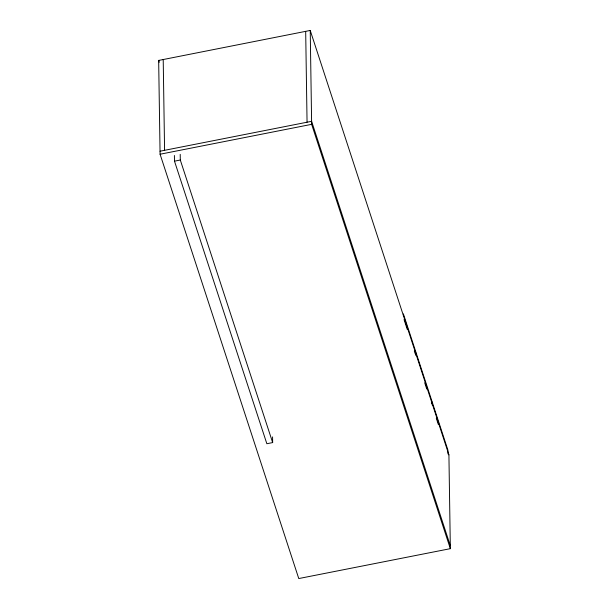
<?xml version="1.0" encoding="UTF-8"?>
<svg xmlns="http://www.w3.org/2000/svg" width="609" height="609" viewBox="0 0 609 609"><rect width="100%" height="100%" fill="white"/><g stroke="black" fill="none" stroke-linecap="round" stroke-linejoin="round"><path stroke-width="0.91" d="M158.667 60.436L310.232 30.45L448.917 454.87M160.038 151.207L311.602 121.32L450.295 545.641M448.917 454.771L450.34 548.663L298.768 578.55L160.083 154.229L311.648 124.343L310.232 30.45M272.573 436.904L272.657 442.583L266.849 443.733L174.494 161.172L180.302 160.022L180.218 154.351M404.041 319.565L407.269 329.431M414.31 350.967L415.186 353.654M424.717 382.817L426.764 389.067M436.288 418.223L438.335 424.473M311.648 124.343L450.34 548.663M159.253 62.247L158.66 60.337L160.083 154.229M180.302 160.022L272.657 442.583M447.965 453.941L447.904 450.081L432.146 401.864L432.192 404.947M431.994 403.6L431.956 401.285L416.198 353.068L416.229 355.382M416.054 355.572L416.008 352.489L403.402 313.917L403.424 315.454M305.68 31.348L307.058 122.219M174.402 155.493L174.494 161.172M163.212 59.438L164.582 150.316"/></g></svg>
